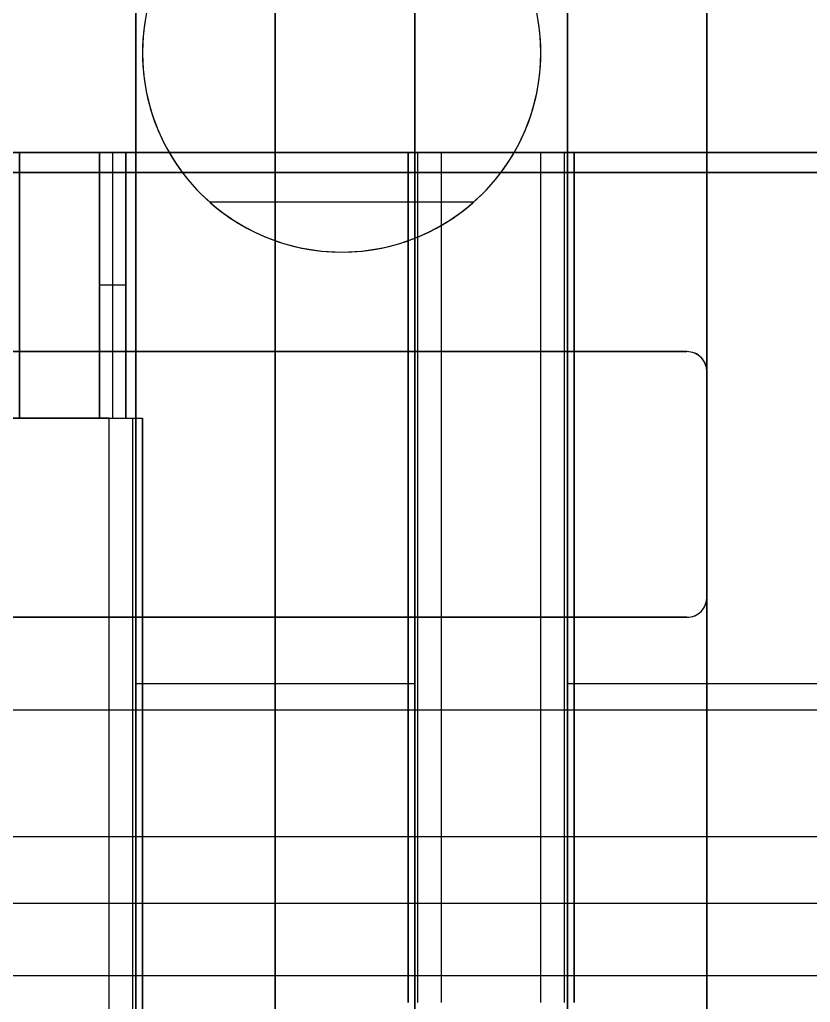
# Model space of a CAD drawing. Header units: inches. Extents: x 0 to 2.1, y -0.07 to 2.7.
# Drawn here: x 1.5128 to 1.5597, y 0.063 to 0.1212 of the extents above; entities that cross this region are included whole.
import ezdxf

# ---------------------------------------------------------------- set-up
doc = ezdxf.new("R2010")
doc.units = ezdxf.units.IN
doc.header["$LTSCALE"] = 0.0393700787401575
doc.header["$MEASUREMENT"] = 0
doc.layers.add('freetronics11$components', color=254, linetype='Continuous', true_color=0xe6e6e6)

msp = doc.modelspace()

# ---------------------------------------------------------------- linework, layer by layer
at = {"layer": 'freetronics11$components', "color": 254, "true_color": 0xe6e6e6}
for p, q in [((1.527952755905511, 0.0267297539506385, -0.1236946974171316), (1.527952755905511, 0.1369659744230794, -0.1236946974171316)), ((1.527952755905511, 0.1369659744230794, -0.1189702879683127), (1.527952755905511, 0.0267297539506385, -0.1189702879683127)), ((1.553543307086614, 0.1369659744230794, -0.1189702879683127), (1.553543307086614, 0.0267297539506385, -0.1189702879683127)), ((1.553543307086614, 0.0267297539506385, -0.1236946974171316), (1.553543307086614, 0.1369659744230794, -0.1236946974171316)), ((1.519685039370078, 0.0267297539506384, -0.1236946974171316), (1.519685039370078, 0.1290919586750479, -0.1236946974171316)), ((1.519685039370078, 0.1290919586750479, -0.1189702879683127), (1.519685039370078, 0.0267297539506384, -0.1189702879683127)), ((1.519685039370078, 0.1290919586750479, -0.1189702879683127), (1.519685039370078, 0.0267297539506384, -0.1189702879683127)), ((1.519685039370078, 0.0267297539506384, -0.1236946974171316), (1.519685039370078, 0.1290919586750479, -0.1236946974171316)), ((1.536220472440944, 0.1290919586750479, -0.1236946974171316), (1.536220472440944, 0.0267297539506384, -0.1236946974171316)), ((1.536220472440944, 0.0267297539506384, -0.1189702879683127), (1.536220472440944, 0.1290919586750479, -0.1189702879683127)), ((1.536220472440944, 0.1290919586750479, -0.1236946974171316), (1.536220472440944, 0.0267297539506384, -0.1236946974171316)), ((1.536220472440944, 0.0267297539506384, -0.1189702879683127), (1.536220472440944, 0.1290919586750479, -0.1189702879683127)), ((1.545275590551181, 0.1290919586750479, -0.1189702879683127), (1.545275590551181, 0.0267297539506384, -0.1189702879683127)), ((1.545275590551181, 0.0267297539506384, -0.1236946974171316), (1.545275590551181, 0.1290919586750479, -0.1236946974171316)), ((1.545275590551181, 0.1290919586750479, -0.1189702879683127), (1.545275590551181, 0.0267297539506384, -0.1189702879683127)), ((1.545275590551181, 0.0267297539506384, -0.1236946974171316), (1.545275590551181, 0.1290919586750479, -0.1236946974171316)), ((1.52007874015748, 0.1192494389900085, -0.134718319464376), (1.52007874015748, 0.1192494389900085, -0.1386553273383911)), ((1.543700787401574, 0.1192494389900085, -0.134718319464376), (1.543700787401574, 0.1192494389900085, -0.1386553273383911)), ((1.367519685039369, 0.1133439271789849, -0.1091277682832734), (1.637204724409448, 0.1133439271789849, -0.1091277682832734)), ((1.567322834645669, 0.1133439271789849, -0.0666080832439033), (1.437401574803149, 0.1133439271789849, -0.0666080832439033)), ((1.442322834645669, 0.1133439271789849, -0.1516474533226435), (1.562401574803149, 0.1133439271789849, -0.1516474533226435)), ((1.442322834645669, 0.1133439271789849, -0.1516474533226435), (1.562401574803149, 0.1133439271789849, -0.1516474533226435)), ((1.521661117278137, 0.1133439271789849, -0.1347183194643758), (1.483063292170681, 0.1133439271789849, -0.1347183194643758)), ((1.483063292170681, 0.1133439271789849, -0.1347183194643758), (1.521661117278137, 0.1133439271789849, -0.1347183194643758)), ((1.511220472440944, 0.1133439271789849, -0.1233009966297301), (1.512795275590551, 0.1133439271789849, -0.1248757997793363)), ((1.512795275590551, 0.1133439271789849, -0.1248757997793363), (1.511220472440944, 0.1133439271789849, -0.1233009966297301)), ((1.512795275590551, 0.1133439271789849, -0.1248757997793363), (1.51751968503937, 0.1133439271789849, -0.1248757997793363)), ((1.51751968503937, 0.1133439271789849, -0.1248757997793363), (1.512795275590551, 0.1133439271789849, -0.1248757997793363)), ((1.512795275590551, 0.1133439271789849, -0.1248757997793363), (1.512795275590551, 0.0975958956829219, -0.1248757997793363)), ((1.512795275590551, 0.0975958956829219, -0.1248757997793363), (1.512795275590551, 0.1133439271789849, -0.1248757997793363)), ((1.51751968503937, 0.1133439271789849, -0.1248757997793363), (1.519094488188976, 0.1133439271789849, -0.1233009966297301)), ((1.51751968503937, 0.0975958956829219, -0.1248757997793363), (1.51751968503937, 0.1133439271789849, -0.1248757997793363)), ((1.51751968503937, 0.1133439271789849, -0.1248757997793363), (1.51751968503937, 0.0975958956829219, -0.1248757997793363)), ((1.519094488188976, 0.1133439271789849, -0.1233009966297301), (1.51751968503937, 0.1133439271789849, -0.1248757997793363)), ((1.518307086614173, 0.113343927178984, -0.1240883982045332), (1.518307086614173, 0.0975958956829219, -0.1240883982045332)), ((1.519094488188976, 0.1133439271789849, -0.1233009966297301), (1.519685039370078, 0.1133439271789849, -0.1233009966297301)), ((1.519685039370078, 0.1133439271789849, -0.1233009966297301), (1.519094488188976, 0.1133439271789849, -0.1233009966297301)), ((1.519094488188976, 0.1133439271789849, -0.1233009966297301), (1.519094488188976, 0.0975958956829219, -0.1233009966297301)), ((1.519094488188976, 0.0975958956829219, -0.1233009966297301), (1.519094488188976, 0.1133439271789849, -0.1233009966297301)), ((1.519685039370078, 0.1133439271789849, -0.1233009966297301), (1.519685039370078, 0.1133439271789849, -0.1217261934801238)), ((1.519685039370078, 0.1133439271789849, -0.1217261934801238), (1.535826771653543, 0.1133439271789849, -0.1217261934801238)), ((1.519685039370078, 0.0975958956829219, -0.1233009966297301), (1.519685039370078, 0.1133439271789849, -0.1233009966297301)), ((1.535826771653543, 0.1133439271789849, -0.1217261934801238), (1.519685039370078, 0.1133439271789849, -0.1217261934801238)), ((1.519685039370078, 0.1133439271789849, -0.1217261934801238), (1.519685039370078, 0.0975958956829219, -0.1217261934801238)), ((1.519685039370078, 0.1133439271789849, -0.1217261934801238), (1.519685039370078, 0.0975958956829219, -0.1217261934801238)), ((1.519685039370078, 0.0975958956829219, -0.1233009966297301), (1.519685039370078, 0.1133439271789849, -0.1233009966297301)), ((1.519685039370078, 0.1133439271789849, -0.1233009966297301), (1.519685039370078, 0.1133439271789849, -0.1217261934801238)), ((1.519685039370078, 0.097595895682921, -0.1225135950549269), (1.519685039370078, 0.113343927178984, -0.1225135950549269)), ((1.542118410280905, 0.1133439271789849, -0.1386553273383915), (1.521661117278137, 0.1133439271789849, -0.1386553273383915)), ((1.521661117278137, 0.1133439271789849, -0.1386553273383915), (1.521661117278137, 0.1133439271789849, -0.1347183194643758)), ((1.521661117278137, 0.1133439271789849, -0.1386553273383915), (1.542118410280905, 0.1133439271789849, -0.1386553273383915)), ((1.521661117278137, 0.1133439271789849, -0.1386553273383915), (1.521661117278137, 0.1133439271789849, -0.1347183194643758)), ((1.527952755905511, 0.0078321161553628, -0.1217261934801238), (1.527952755905511, 0.1133439271789849, -0.1217261934801238)), ((1.535826771653543, 0.1133439271789849, -0.1217261934801238), (1.535826771653543, 0.1133439271789849, -0.117789185606108)), ((1.535826771653543, 0.1133439271789849, -0.1217261934801238), (1.535826771653543, 0.0629502263915834, -0.1217261934801238)), ((1.535826771653543, 0.0629502263915834, -0.117789185606108), (1.535826771653543, 0.1133439271789849, -0.117789185606108)), ((1.535826771653543, 0.1133439271789849, -0.117789185606108), (1.535826771653543, 0.1133439271789849, -0.1217261934801238)), ((1.535826771653543, 0.1133439271789849, -0.119757689543116), (1.535826771653543, 0.0629502263915833, -0.1197576895431159)), ((1.535826771653543, 0.0629502263915834, -0.1217261934801238), (1.535826771653543, 0.1133439271789849, -0.1217261934801238)), ((1.535826771653543, 0.0629502263915834, -0.117789185606108), (1.535826771653543, 0.1133439271789849, -0.117789185606108)), ((1.5364033331079, 0.0629502263915858, -0.1163972431234577), (1.5364033331079, 0.1133439271789817, -0.1163972431234577)), ((1.537795275590551, 0.1133439271789849, -0.1158206816691001), (1.543700787401574, 0.1133439271789849, -0.1158206816691001)), ((1.543700787401574, 0.1133439271789849, -0.1158206816691001), (1.537795275590551, 0.1133439271789849, -0.1158206816691001)), ((1.537795275590551, 0.1133439271789849, -0.1158206816691001), (1.537795275590551, 0.0629502263915834, -0.1158206816691001)), ((1.537795275590551, 0.1133439271789849, -0.1158206816691001), (1.537795275590551, 0.0629502263915834, -0.1158206816691001)), ((1.562992125984251, 0.1133439271789849, -0.1347183194643758), (1.542118410280905, 0.1133439271789849, -0.1347183194643758)), ((1.542118410280905, 0.1133439271789849, -0.1347183194643758), (1.542118410280905, 0.1133439271789849, -0.1386553273383915)), ((1.542118410280905, 0.1133439271789849, -0.1347183194643758), (1.562992125984251, 0.1133439271789849, -0.1347183194643758)), ((1.542118410280905, 0.1133439271789849, -0.1347183194643758), (1.542118410280905, 0.1133439271789849, -0.1386553273383915)), ((1.543700787401574, 0.0629502263915834, -0.1158206816691001), (1.543700787401574, 0.1133439271789849, -0.1158206816691001)), ((1.543700787401574, 0.0629502263915834, -0.1158206816691001), (1.543700787401574, 0.1133439271789849, -0.1158206816691001)), ((1.545092729884225, 0.0629502263915858, -0.116397243123457), (1.545092729884225, 0.1133439271789817, -0.116397243123457)), ((1.545669291338582, 0.1133439271789849, -0.117789185606108), (1.545669291338582, 0.1133439271789849, -0.1217261934801238)), ((1.545669291338582, 0.1133439271789849, -0.1217261934801238), (1.561417322834645, 0.1133439271789849, -0.1217261934801238)), ((1.561417322834645, 0.1133439271789849, -0.1217261934801238), (1.545669291338582, 0.1133439271789849, -0.1217261934801238)), ((1.545669291338582, 0.1133439271789849, -0.1217261934801238), (1.545669291338582, 0.0629502263915834, -0.1217261934801238)), ((1.545669291338582, 0.0629502263915834, -0.1217261934801238), (1.545669291338582, 0.1133439271789849, -0.1217261934801238)), ((1.545669291338582, 0.1133439271789849, -0.1217261934801238), (1.545669291338582, 0.1133439271789849, -0.117789185606108)), ((1.545669291338582, 0.1133439271789849, -0.117789185606108), (1.545669291338582, 0.0629502263915834, -0.117789185606108)), ((1.545669291338582, 0.1133439271789849, -0.119757689543116), (1.545669291338582, 0.0629502263915833, -0.1197576895431159)), ((1.545669291338582, 0.1133439271789849, -0.117789185606108), (1.545669291338582, 0.0629502263915834, -0.117789185606108)), ((1.553543307086614, 0.0078321161553628, -0.1217261934801238), (1.553543307086614, 0.1133439271789849, -0.1217261934801238)), ((1.581577534317913, 0.1121628248167801, -0.0788128076533521), (1.502362204724409, 0.1121628248167801, -0.0788128076533521)), ((1.502362204724409, 0.1121628248167801, -0.0670017840313049), (1.581577534317913, 0.1121628248167801, -0.0670017840313049)), ((1.581577534317913, 0.1121628248167801, -0.0788128076533521), (1.502362204724409, 0.1121628248167801, -0.0788128076533521)), ((1.50236220472442, 0.1121628248167801, -0.0729072958423285), (1.581577534317913, 0.1121628248167801, -0.0729072958423285)), ((1.523804561740998, 0.1106395733118036, -0.134718319464376), (1.523804561740998, 0.1106395733118036, -0.1386553273383911)), ((1.539701298781398, 0.1103911712734726, -0.1386553273383915), (1.524078228777657, 0.1103911712734726, -0.1386553273383915)), ((1.539974965818057, 0.1106395733118053, -0.134718319464376), (1.539974965818057, 0.1106395733118053, -0.1386553273383911)), ((1.531889763779527, 0.1074384153679613, -0.1347183194643754), (1.531889763779527, 0.1074384153679613, -0.1386553273383918)), ((1.531889763779527, 0.1074384153679612, -0.1347183194643758), (1.531889763779527, 0.1074384153679612, -0.1386553273383915)), ((1.531889763779527, 0.1074384153679612, -0.1386553273383915), (1.531889763779527, 0.1074384153679612, -0.1347183194643758)), ((1.519094488188975, 0.105469911430953, -0.1233009966297313), (1.517519685039371, 0.105469911430953, -0.1248757997793351)), ((1.519685039370078, 0.105469911430953, -0.1233009966297301), (1.519685039370078, 0.105469911430953, -0.1217261934801238)), ((1.552362204724409, 0.1015329035569376, -0.1347183194643758), (1.452362204724409, 0.1015329035569376, -0.1347183194643758)), ((1.452362204724409, 0.1015329035569376, -0.1386553273383915), (1.552362204724409, 0.1015329035569376, -0.1386553273383915)), ((1.452362204724409, 0.1015329035569376, -0.1347183194643758), (1.552362204724409, 0.1015329035569376, -0.1347183194643758)), ((1.552362204724409, 0.1015329035569376, -0.1386553273383915), (1.452362204724409, 0.1015329035569376, -0.1386553273383915)), ((1.452362204724409, 0.1015329035569376, -0.1366868234013836), (1.552362204724409, 0.1015329035569376, -0.1366868234013836)), ((1.452362204724409, 0.1015329035569376, -0.1347183194643758), (1.552362204724409, 0.1015329035569376, -0.1347183194643758)), ((1.452362204724409, 0.1015329035569376, -0.1386553273383915), (1.552362204724409, 0.1015329035569376, -0.1386553273383915)), ((1.452362204724409, 0.1015329035569376, -0.1347183194643758), (1.552362204724409, 0.1015329035569376, -0.1347183194643758)), ((1.552362204724409, 0.1015329035569376, -0.1386553273383915), (1.452362204724409, 0.1015329035569376, -0.1386553273383915)), ((1.452362204724409, 0.1015329035569376, -0.1366868234013836), (1.552362204724409, 0.1015329035569376, -0.1366868234013836)), ((1.552362204724409, 0.1015329035569376, -0.1347183194643758), (1.552362204724409, 0.1015329035569376, -0.1386553273383915)), ((1.552362204724409, 0.1015329035569376, -0.1347183194643758), (1.552362204724409, 0.1015329035569376, -0.1386553273383915)), ((1.552362204724409, 0.1015329035569376, -0.1347183194643758), (1.552362204724409, 0.1015329035569376, -0.1386553273383915)), ((1.552362204724409, 0.1015329035569376, -0.1347183194643758), (1.552362204724409, 0.1015329035569376, -0.1386553273383915)), ((1.553197370213999, 0.1011869666843235, -0.134718319464375), (1.553197370213999, 0.1011869666843235, -0.1386553273383922)), ((1.553197370213999, 0.1011869666843235, -0.1386553273383912), (1.553197370213999, 0.1011869666843235, -0.1347183194643761)), ((1.553543307086614, 0.0869659744230793, -0.1347183194643758), (1.553543307086614, 0.1003518011947329, -0.1347183194643758)), ((1.553543307086614, 0.1003518011947329, -0.1386553273383915), (1.553543307086614, 0.0869659744230793, -0.1386553273383915)), ((1.553543307086614, 0.1003518011947329, -0.1347183194643758), (1.553543307086614, 0.1003518011947329, -0.1386553273383915)), ((1.553543307086614, 0.1003518011947329, -0.1386553273383915), (1.553543307086614, 0.0869659744230793, -0.1386553273383915)), ((1.553543307086614, 0.0869659744230793, -0.1347183194643758), (1.553543307086614, 0.1003518011947329, -0.1347183194643758)), ((1.553543307086614, 0.0869659744230786, -0.1366868234013836), (1.553543307086614, 0.1003518011947329, -0.1366868234013836)), ((1.553543307086614, 0.1003518011947329, -0.1386553273383915), (1.553543307086614, 0.1003518011947329, -0.1347183194643758)), ((1.553543307086614, 0.1003518011947329, -0.1347183194643758), (1.553543307086614, 0.0869659744230793, -0.1347183194643758)), ((1.553543307086614, 0.1003518011947329, -0.1386553273383915), (1.553543307086614, 0.0869659744230793, -0.1386553273383915)), ((1.553543307086614, 0.1003518011947329, -0.1386553273383915), (1.553543307086614, 0.1003518011947329, -0.1347183194643758)), ((1.553543307086614, 0.0869659744230793, -0.1386553273383915), (1.553543307086614, 0.1003518011947329, -0.1386553273383915)), ((1.553543307086614, 0.1003518011947329, -0.1386553273383915), (1.553543307086614, 0.1003518011947329, -0.1347183194643758)), ((1.553543307086614, 0.1003518011947329, -0.1347183194643758), (1.553543307086614, 0.0869659744230793, -0.1347183194643758)), ((1.553543307086614, 0.1003518011947325, -0.1366868234013836), (1.553543307086614, 0.0869659744230793, -0.1366868234013836)), ((1.510236220472441, 0.0975958956829219, -0.1203482407242182), (1.52007874015748, 0.0975958956829219, -0.1203482407242182)), ((1.511220472440944, 0.0975958956829219, -0.1233009966297301), (1.512795275590551, 0.0975958956829219, -0.1248757997793363)), ((1.511220472440944, 0.0975958956829219, -0.1233009966297301), (1.512795275590551, 0.0975958956829219, -0.1248757997793363)), ((1.518110236220472, 0.0975958956829219, -0.1158206816691001), (1.512204724409448, 0.0975958956829219, -0.1158206816691001)), ((1.518110236220472, 0.0975958956829219, -0.1158206816691001), (1.512204724409448, 0.0975958956829219, -0.1158206816691001)), ((1.512795275590551, 0.0975958956829219, -0.1248757997793363), (1.51751968503937, 0.0975958956829219, -0.1248757997793363)), ((1.512795275590551, 0.0975958956829219, -0.1248757997793363), (1.51751968503937, 0.0975958956829219, -0.1248757997793363)), ((1.51751968503937, 0.0975958956829219, -0.1248757997793363), (1.519094488188976, 0.0975958956829219, -0.1233009966297301)), ((1.51751968503937, 0.0975958956829219, -0.1248757997793363), (1.519094488188976, 0.0975958956829219, -0.1233009966297301)), ((1.518110236220472, 0.0117691240392211, -0.1158206816691001), (1.518110236220472, 0.0975958956829219, -0.1158206816691001)), ((1.518110236220472, 0.0117691240293786, -0.1158206816691001), (1.518110236220472, 0.0975958956829219, -0.1158206816691001)), ((1.519094488188976, 0.0975958956829219, -0.1233009966297301), (1.519685039370078, 0.0975958956829219, -0.1233009966297301)), ((1.519094488188976, 0.0975958956829219, -0.1233009966297301), (1.519685039370078, 0.0975958956829219, -0.1233009966297301)), ((1.519502178703122, 0.0117691240293786, -0.116397243123457), (1.519502178703122, 0.0975958956829192, -0.116397243123457)), ((1.519685039370078, 0.0975958956829219, -0.1233009966297301), (1.519685039370078, 0.0975958956829219, -0.1217261934801238)), ((1.519685039370078, 0.0975958956829219, -0.1217261934801238), (1.52007874015748, 0.0975958956829219, -0.1217261934801238)), ((1.519685039370078, 0.0975958956829219, -0.1217261934801238), (1.52007874015748, 0.0975958956829219, -0.1217261934801238)), ((1.519685039370078, 0.0975958956829219, -0.1217261934801238), (1.519685039370078, 0.0975958956829219, -0.1233009966297301)), ((1.52007874015748, 0.0975958956829219, -0.1217261934801238), (1.52007874015748, 0.0975958956829219, -0.117789185606108)), ((1.52007874015748, 0.0975958956829219, -0.1217261934801238), (1.52007874015748, 0.0098006200923707, -0.1217261934801238)), ((1.52007874015748, 0.0975958956829219, -0.117789185606108), (1.52007874015748, 0.0117691240293786, -0.117789185606108)), ((1.52007874015748, 0.0098006200923707, -0.1217261934801238), (1.52007874015748, 0.0975958956829219, -0.1217261934801238)), ((1.52007874015748, 0.0975958956829219, -0.1217261934801238), (1.52007874015748, 0.0975958956829219, -0.117789185606108)), ((1.52007874015748, 0.0975958956829219, -0.117789185606108), (1.520078740157472, 0.0117691240293786, -0.1177891917390486)), ((1.52007874015748, 0.0975958956829219, -0.119757689543116), (1.52007874015748, 0.0098006200923707, -0.119757689543116)), ((1.553543307086614, 0.0936588878089062, -0.1347183194643758), (1.553543307086613, 0.0936588878089062, -0.1386553273383923)), ((1.553543307086614, 0.0936588878089061, -0.1347183194643757), (1.553543307086614, 0.0936588878089061, -0.1386553273383911)), ((1.553543307086614, 0.0869659744230793, -0.1347183194643758), (1.553543307086614, 0.0869659744230793, -0.1386553273383915)), ((1.553543307086614, 0.0869659744230793, -0.1386553273383915), (1.553543307086614, 0.0869659744230793, -0.1347183194643758)), ((1.553543307086614, 0.0869659744230793, -0.1347183194643758), (1.553543307086614, 0.0869659744230793, -0.1386553273383915)), ((1.553543307086614, 0.0869659744230793, -0.1347183194643758), (1.553543307086614, 0.0869659744230793, -0.1386553273383915)), ((1.452362204724409, 0.0857848720608746, -0.1347183194643758), (1.552362204724409, 0.0857848720608746, -0.1347183194643758)), ((1.552362204724409, 0.0857848720608746, -0.1386553273383915), (1.452362204724409, 0.0857848720608746, -0.1386553273383915)), ((1.452362204724409, 0.0857848720608746, -0.1386553273383915), (1.552362204724409, 0.0857848720608746, -0.1386553273383915)), ((1.552362204724409, 0.0857848720608746, -0.1347183194643758), (1.452362204724409, 0.0857848720608746, -0.1347183194643758)), ((1.552362204724409, 0.0857848720608746, -0.1366868234013836), (1.452362204724409, 0.0857848720608746, -0.1366868234013836)), ((1.552362204724409, 0.0857848720608746, -0.1347183194643758), (1.452362204724409, 0.0857848720608746, -0.1347183194643758)), ((1.552362204724409, 0.0857848720608746, -0.1386553273383915), (1.452362204724409, 0.0857848720608746, -0.1386553273383915)), ((1.452362204724409, 0.0857848720608746, -0.1386553273383915), (1.552362204724409, 0.0857848720608746, -0.1386553273383915)), ((1.552362204724409, 0.0857848720608746, -0.1347183194643758), (1.452362204724409, 0.0857848720608746, -0.1347183194643758)), ((1.552362204724409, 0.0857848720608746, -0.1366868234013836), (1.452362204724409, 0.0857848720608746, -0.1366868234013836)), ((1.552362204724409, 0.0857848720608746, -0.1386553273383915), (1.552362204724409, 0.0857848720608746, -0.1347183194643758)), ((1.552362204724409, 0.0857848720608746, -0.1386553273383915), (1.552362204724409, 0.0857848720608746, -0.1347183194643758)), ((1.552362204724409, 0.0857848720608746, -0.1386553273383915), (1.552362204724409, 0.0857848720608746, -0.1347183194643758)), ((1.552362204724409, 0.0857848720608746, -0.1386553273383915), (1.552362204724409, 0.0857848720608746, -0.1347183194643758)), ((1.553197370213999, 0.0861308089334887, -0.1386553273383922), (1.553197370213999, 0.0861308089334887, -0.134718319464375)), ((1.553197370213999, 0.0861308089334891, -0.1386553273383912), (1.553197370213999, 0.0861308089334891, -0.1347183194643761)), ((1.519685039370078, 0.081847864186859, -0.1236946974171316), (1.536220472440945, 0.081847864186859, -0.1236946974171316)), ((1.519685039370078, 0.081847864186859, -0.1189702879683127), (1.536220472440945, 0.081847864186859, -0.1189702879683127)), ((1.545275590551181, 0.081847864186859, -0.1189702879683127), (1.561811023622047, 0.081847864186859, -0.1189702879683127)), ((1.545275590551181, 0.081847864186859, -0.1236946974171316), (1.561811023622047, 0.081847864186859, -0.1236946974171316)), ((1.564960629921259, 0.0802730610372526, -0.1347183194643758), (1.439763779527559, 0.0802730610372526, -0.1347183194643758)), ((1.564960629921259, 0.0802730610372526, -0.1386553273383915), (1.439763779527559, 0.0802730610372526, -0.1386553273383915)), ((1.519685039370078, 0.0745643996199297, -0.1236946974171324), (1.519685039370078, 0.0745643996199297, -0.1189702879683141)), ((1.536220472440944, 0.0745643996199298, -0.1236946974171324), (1.536220472440944, 0.0745643996199298, -0.1189702879683141)), ((1.545275590551181, 0.0745643996199297, -0.1236946974171324), (1.545275590551181, 0.0745643996199297, -0.1189702879683141)), ((1.634251968503937, 0.0727609499689258, -0.1516474533226435), (1.370472440944882, 0.0727609499689258, -0.1516474533226435)), ((1.634251968503937, 0.0727609499689258, -0.1634584769446907), (1.370472440944882, 0.0727609499689258, -0.1634584769446907)), ((1.475590551181095, 0.0688239420949101, -0.0788128076533521), (1.601771653543306, 0.0688239420949101, -0.0788128076533521)), ((1.562992125984251, 0.0645250295411896, -0.1347183194643758), (1.441732283464566, 0.0645250295411896, -0.1347183194643758))]:
    msp.add_line(p, q, dxfattribs=at)
at = {"layer": 'freetronics11$components'}
msp.add_line((1.437401574803149, 0.1133439271789849, -0.0666080832439033), (1.567322834645669, 0.1133439271789849, -0.0666080832439033), dxfattribs=at)
at = {"layer": 'freetronics11$components', "color": 105, "true_color": 0x5e8966}
for p, q in [((1.581577534317913, 0.1121628248167801, -0.0670017840313049), (1.502362204724409, 0.1121628248167801, -0.0670017840313049)), ((1.492519685039364, 0.0688239420949101, -0.0670017840313049), (1.601771653543306, 0.0688239420949101, -0.0670017840313049))]:
    msp.add_line(p, q, dxfattribs=at)
at = {"layer": 'freetronics11$components', "color": 254, "true_color": 0xe6e6e6}
for centre, radius, start, end in [((1.531889763779527, 0.1192494389900085, -0.1347183194643758), 0.0118110236220472, 90, 270), ((1.531889763779527, 0.1192494389900085, -0.1386553273383915), 0.0118110236220472, 90, 270), ((1.531889763779527, 0.1192494389900085, -0.1347183194643758), 0.0118110236220472, 90, 270), ((1.531889763779527, 0.1192494389900085, -0.1386553273383915), 0.0118110236220472, 90, 270), ((1.531889763779527, 0.1192494389900085, -0.1366868234013836), 0.0118110236220473, 89.99999999998816, 270), ((1.531889763779527, 0.1192494389900085, -0.1347183194643758), 0.0118110236220472, 270, 90), ((1.531889763779527, 0.1192494389900085, -0.1386553273383915), 0.0118110236220472, 270, 90), ((1.531889763779527, 0.1192494389900085, -0.1347183194643758), 0.0118110236220472, 270, 90), ((1.531889763779527, 0.1192494389900085, -0.1386553273383915), 0.0118110236220472, 270, 90), ((1.531889763779527, 0.1192494389900085, -0.1366868234013836), 0.0118110236220473, 269.9999999999763, 89.99999999998816), ((1.531889763779527, 0.1192494389900085, -0.1347183194643758), 0.0118110236220467, 210.0000000000014, 330.0000000000041), ((1.531889763779527, 0.1192494389900085, -0.1386553273383915), 0.0118110236220467, 209.9999999999959, 329.9999999999986), ((1.531889763779527, 0.1192494389900085, -0.1347183194643758), 0.0118110236220467, 210.0000000000014, 330.0000000000041), ((1.531889763779527, 0.1192494389900085, -0.1386553273383915), 0.0118110236220467, 209.9999999999959, 329.9999999999986), ((1.531889763779527, 0.1192494389900085, -0.1366868234013836), 0.0118110236220472, 210.0000000000166, 330.000000000005), ((1.552362204724409, 0.1003518011947329, -0.1347183194643758), 0.0011811023622047, 359.9999999999987, 90), ((1.552362204724409, 0.1003518011947329, -0.1386553273383915), 0.0011811023622047, 0, 90), ((1.552362204724409, 0.1003518011947329, -0.1386553273383915), 0.0011811023622047, 0, 90), ((1.552362204724409, 0.1003518011947329, -0.1347183194643758), 0.0011811023622047, 359.9999999999987, 90), ((1.552362204724409, 0.1003518011947329, -0.1366868234013836), 0.0011811023622047, 359.9999999999939, 90), ((1.552362204724409, 0.1003518011947329, -0.1347183194643758), 0.0011811023622047, 0, 90), ((1.552362204724409, 0.1003518011947329, -0.1386553273383915), 0.0011811023622047, 0, 90), ((1.552362204724409, 0.1003518011947329, -0.1386553273383915), 0.0011811023622047, 0, 90), ((1.552362204724409, 0.1003518011947329, -0.1347183194643758), 0.0011811023622047, 0, 90), ((1.552362204724409, 0.1003518011947329, -0.1366868234013836), 0.0011811023622046, 0, 90), ((1.552362204724409, 0.0869659744230793, -0.1347183194643758), 0.0011811023622047, 270, 0), ((1.552362204724409, 0.0869659744230793, -0.1386553273383915), 0.0011811023622047, 270, 0), ((1.552362204724409, 0.0869659744230793, -0.1347183194643758), 0.0011811023622047, 270, 0), ((1.552362204724409, 0.0869659744230793, -0.1386553273383915), 0.0011811023622047, 270, 0), ((1.552362204724409, 0.0869659744230793, -0.1366868234013836), 0.0011811023622047, 270, 6.059e-12), ((1.552362204724409, 0.0869659744230793, -0.1347183194643758), 0.0011811023622047, 270, 0), ((1.552362204724409, 0.0869659744230793, -0.1386553273383915), 0.0011811023622047, 270, 0), ((1.552362204724409, 0.0869659744230793, -0.1386553273383915), 0.0011811023622047, 270, 0), ((1.552362204724409, 0.0869659744230793, -0.1347183194643758), 0.0011811023622047, 270, 0), ((1.552362204724409, 0.0869659744230793, -0.1366868234013836), 0.0011811023622047, 270, 2.6929e-12)]:
    msp.add_arc(centre, radius, start, end, dxfattribs=at)
at = {"layer": 'freetronics11$components', "color": 254, "true_color": 0xe6e6e6, "extrusion": (0, 1, 0)}
for centre, start, end in [((-1.537795275590551, -0.117789185606108, 0.1133439271789849), 0, 90), ((-1.537795275590551, -0.117789185606108, 0.1133439271789849), 0, 90), ((-1.543700787401574, -0.117789185606108, 0.1133439271789849), 90, 180), ((-1.543700787401574, -0.117789185606108, 0.1133439271789849), 90, 180), ((-1.518110236220472, -0.117789185606108, 0.0975958956829219), 90, 180), ((-1.518110236220472, -0.117789185606108, 0.0975958956829219), 90, 180)]:
    msp.add_arc(centre, 0.0019685039370079, start, end, dxfattribs=at)

doc.saveas('drawing.dxf')
